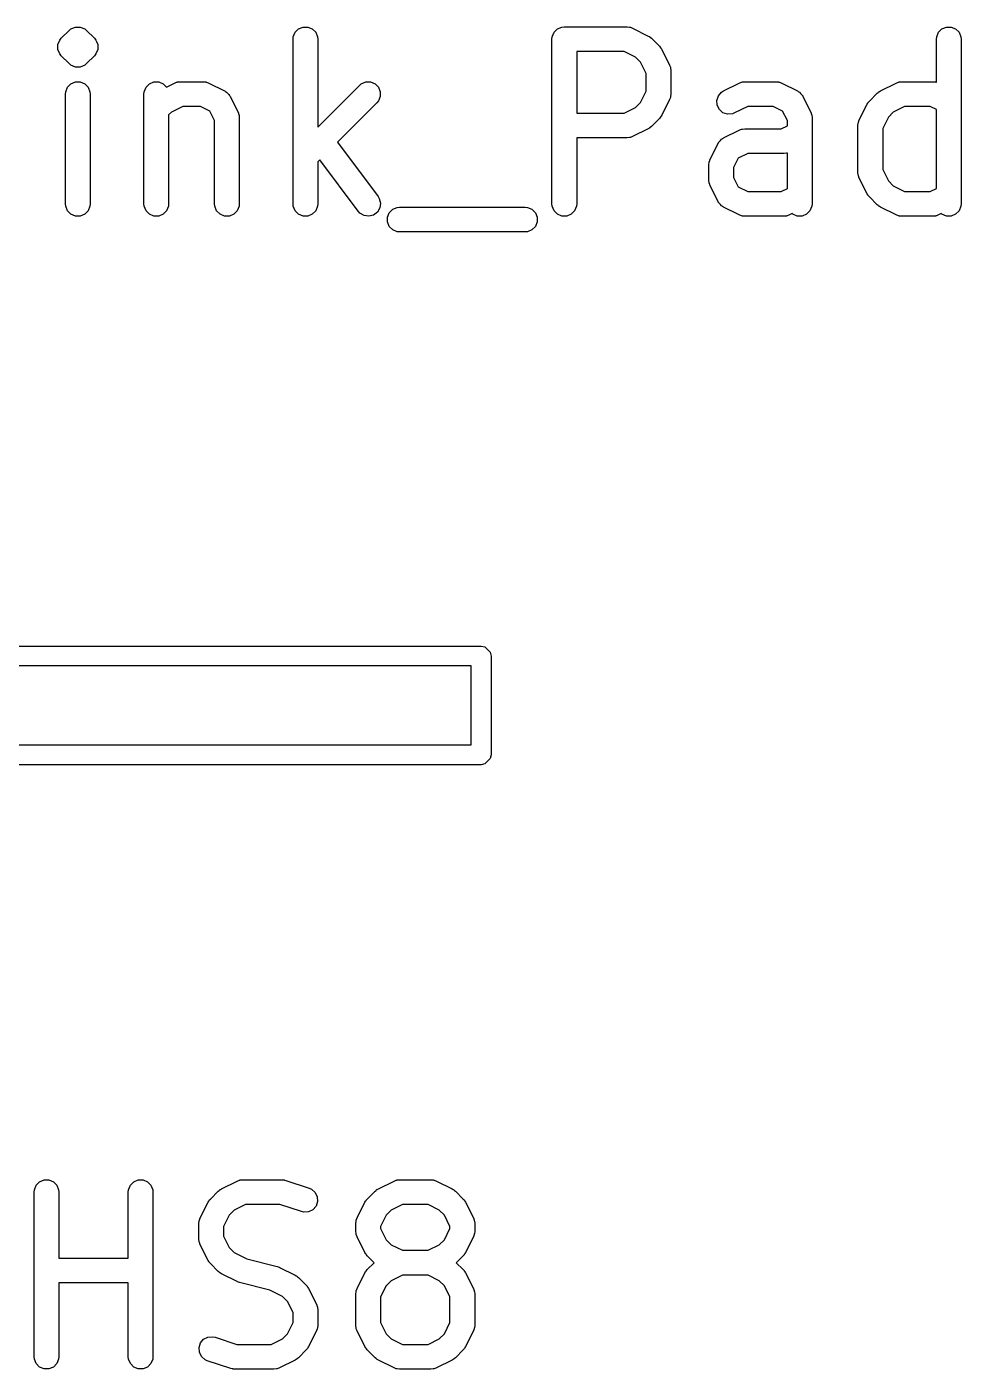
# Model space of a CAD drawing. Extents: x 2.7 to 14.1, y -9.5 to -1.1.
# Drawn here: x 12.4081 to 12.6314, y -7.5955 to -7.2746 of the extents above; entities that cross this region are included whole.
import ezdxf

# ---------------------------------------------------------------- set-up
doc = ezdxf.new("R2010")
doc.units = 0
doc.header["$MEASUREMENT"] = 0
doc.layers.add('BLACK', color=7, linetype='CONTINUOUS')

msp = doc.modelspace()

# ---------------------------------------------------------------- linework, layer by layer
at = {"layer": 'BLACK', "linetype": 'CONTINUOUS'}
for p, q in [((12.41637, -7.27737), (12.41825, -7.2755)), ((12.41825, -7.2755), (12.41869, -7.27513)), ((12.41869, -7.27513), (12.41976, -7.27469)), ((12.41976, -7.27469), (12.42091, -7.27469)), ((12.42091, -7.27469), (12.42091, -7.27469)), ((12.42091, -7.27469), (12.42197, -7.27513)), ((12.42197, -7.27513), (12.42242, -7.2755)), ((12.42242, -7.2755), (12.4243, -7.27737)), ((12.47175, -7.27758), (12.47181, -7.27701)), ((12.47181, -7.27701), (12.47225, -7.27594)), ((12.47225, -7.27594), (12.47306, -7.27513)), ((12.47306, -7.27513), (12.47413, -7.27469)), ((12.47413, -7.27469), (12.47528, -7.27469)), ((12.47528, -7.27469), (12.47634, -7.27513)), ((12.47634, -7.27513), (12.47716, -7.27594)), ((12.47716, -7.27594), (12.4776, -7.27701)), ((12.4776, -7.27701), (12.47765, -7.27758)), ((12.53362, -7.27758), (12.53367, -7.27701)), ((12.53367, -7.27701), (12.53411, -7.27594)), ((12.53411, -7.27594), (12.53493, -7.27513)), ((12.53493, -7.27513), (12.53599, -7.27469)), ((12.53599, -7.27469), (12.53657, -7.27463)), ((12.53657, -7.27463), (12.55157, -7.27463)), ((12.55157, -7.27463), (12.55214, -7.27469)), ((12.55214, -7.27469), (12.55224, -7.27473)), ((12.55224, -7.27473), (12.55235, -7.27474)), ((12.55235, -7.27474), (12.55289, -7.27494)), ((12.55289, -7.27494), (12.55664, -7.27682)), ((12.55664, -7.27682), (12.55689, -7.27697)), ((12.55689, -7.27697), (12.55696, -7.277)), ((12.55696, -7.277), (12.55704, -7.27707)), ((12.55704, -7.27707), (12.55713, -7.27713)), ((12.55713, -7.27713), (12.55718, -7.27718)), ((12.55718, -7.27718), (12.5574, -7.27737)), ((12.62548, -7.27758), (12.62554, -7.27701)), ((12.62554, -7.27701), (12.62598, -7.27594)), ((12.62598, -7.27594), (12.62679, -7.27513)), ((12.62679, -7.27513), (12.62786, -7.27469)), ((12.62786, -7.27469), (12.62901, -7.27469)), ((12.62901, -7.27469), (12.63007, -7.27513)), ((12.63007, -7.27513), (12.63089, -7.27594)), ((12.63089, -7.27594), (12.63133, -7.27701)), ((12.63133, -7.27701), (12.63139, -7.27758)), ((12.41556, -7.27888), (12.416, -7.27782)), ((12.41556, -7.28003), (12.41556, -7.27888)), ((12.416, -7.2811), (12.41556, -7.28003)), ((12.416, -7.27782), (12.41637, -7.27737)), ((12.4243, -7.27737), (12.42466, -7.27782)), ((12.42466, -7.27782), (12.42481, -7.27816)), ((12.4251, -7.28003), (12.42466, -7.2811)), ((12.42481, -7.27816), (12.4251, -7.27888)), ((12.4251, -7.27888), (12.4251, -7.28003)), ((12.47175, -7.31695), (12.47175, -7.27758)), ((12.47765, -7.27758), (12.47765, -7.29858)), ((12.53362, -7.31695), (12.53362, -7.27758)), ((12.5574, -7.27737), (12.55928, -7.27925)), ((12.55928, -7.27925), (12.55947, -7.27947)), ((12.55947, -7.27947), (12.55952, -7.27952)), ((12.55952, -7.27952), (12.55958, -7.27961)), ((12.55958, -7.27961), (12.55965, -7.27969)), ((12.55965, -7.27969), (12.55968, -7.27976)), ((12.55968, -7.27976), (12.55983, -7.28001)), ((12.55983, -7.28001), (12.56171, -7.28376)), ((12.62548, -7.28787), (12.62548, -7.27758)), ((12.63139, -7.27758), (12.63139, -7.31695)), ((12.41637, -7.28155), (12.416, -7.2811)), ((12.41825, -7.28342), (12.41637, -7.28155)), ((12.41869, -7.28379), (12.41825, -7.28342)), ((12.42242, -7.28342), (12.42197, -7.28379)), ((12.4243, -7.28155), (12.42242, -7.28342)), ((12.42466, -7.2811), (12.4243, -7.28155)), ((12.55087, -7.28054), (12.53952, -7.28054)), ((12.53952, -7.28054), (12.53952, -7.29525)), ((12.55357, -7.28188), (12.55087, -7.28054)), ((12.55477, -7.28308), (12.55357, -7.28188)), ((12.55611, -7.28578), (12.55477, -7.28308)), ((12.41976, -7.28423), (12.41869, -7.28379)), ((12.42091, -7.28423), (12.41976, -7.28423)), ((12.41976, -7.28423), (12.41976, -7.28423)), ((12.42197, -7.28379), (12.42091, -7.28423)), ((12.42091, -7.28423), (12.42091, -7.28423)), ((12.55611, -7.29001), (12.55611, -7.28578)), ((12.56171, -7.28376), (12.56191, -7.2843)), ((12.56191, -7.2843), (12.56192, -7.28441)), ((12.56192, -7.28441), (12.56196, -7.28451)), ((12.56196, -7.28451), (12.56202, -7.28508)), ((12.56202, -7.28508), (12.56202, -7.29071)), ((12.41744, -7.29013), (12.41788, -7.28907)), ((12.41788, -7.28907), (12.41869, -7.28825)), ((12.41869, -7.28825), (12.41976, -7.28781)), ((12.41976, -7.28781), (12.42091, -7.28781)), ((12.42091, -7.28781), (12.42197, -7.28825)), ((12.42197, -7.28825), (12.42279, -7.28907)), ((12.42279, -7.28907), (12.42323, -7.29013)), ((12.43619, -7.29013), (12.43663, -7.28907)), ((12.43663, -7.28907), (12.43744, -7.28825)), ((12.43744, -7.28825), (12.43851, -7.28781)), ((12.43851, -7.28781), (12.43966, -7.28781)), ((12.43966, -7.28781), (12.44072, -7.28825)), ((12.44072, -7.28825), (12.44149, -7.28902)), ((12.44149, -7.28902), (12.44339, -7.28807)), ((12.44339, -7.28807), (12.44393, -7.28786)), ((12.44393, -7.28786), (12.44403, -7.28785)), ((12.44403, -7.28785), (12.44413, -7.28781)), ((12.44413, -7.28781), (12.44471, -7.28775)), ((12.44471, -7.28775), (12.45033, -7.28775)), ((12.45033, -7.28775), (12.45091, -7.28781)), ((12.45091, -7.28781), (12.451, -7.28785)), ((12.451, -7.28785), (12.45111, -7.28786)), ((12.45111, -7.28786), (12.45165, -7.28807)), ((12.45165, -7.28807), (12.4554, -7.28994)), ((12.4554, -7.28994), (12.4555, -7.29)), ((12.4555, -7.29), (12.45554, -7.29002)), ((12.45554, -7.29002), (12.4556, -7.29007)), ((12.4556, -7.29007), (12.45589, -7.29025)), ((12.47765, -7.29858), (12.48761, -7.28862)), ((12.48761, -7.28862), (12.48806, -7.28825)), ((12.48806, -7.28825), (12.48912, -7.28781)), ((12.48912, -7.28781), (12.49028, -7.28781)), ((12.49028, -7.28781), (12.49134, -7.28825)), ((12.49134, -7.28825), (12.49216, -7.28907)), ((12.49216, -7.28907), (12.4926, -7.29013)), ((12.55477, -7.29271), (12.55611, -7.29001)), ((12.57413, -7.29025), (12.57462, -7.28994)), ((12.57462, -7.28994), (12.57837, -7.28807)), ((12.57837, -7.28807), (12.57891, -7.28786)), ((12.57891, -7.28786), (12.57901, -7.28785)), ((12.57901, -7.28785), (12.57911, -7.28781)), ((12.57911, -7.28781), (12.57969, -7.28775)), ((12.57969, -7.28775), (12.58719, -7.28775)), ((12.58719, -7.28775), (12.58776, -7.28781)), ((12.58776, -7.28781), (12.58786, -7.28785)), ((12.58786, -7.28785), (12.58797, -7.28786)), ((12.58797, -7.28786), (12.58851, -7.28807)), ((12.58851, -7.28807), (12.59226, -7.28994)), ((12.59226, -7.28994), (12.59235, -7.29)), ((12.59235, -7.29), (12.5924, -7.29002)), ((12.5924, -7.29002), (12.59246, -7.29007)), ((12.59246, -7.29007), (12.59275, -7.29025)), ((12.61187, -7.2901), (12.61211, -7.28994)), ((12.61211, -7.28994), (12.61586, -7.28807)), ((12.61586, -7.28807), (12.6164, -7.28786)), ((12.6164, -7.28786), (12.61651, -7.28785)), ((12.61651, -7.28785), (12.61661, -7.28781)), ((12.61661, -7.28781), (12.61718, -7.28775)), ((12.61718, -7.28775), (12.62468, -7.28775)), ((12.62468, -7.28775), (12.62526, -7.28781)), ((12.62526, -7.28781), (12.62536, -7.28785)), ((12.62536, -7.28785), (12.62546, -7.28786)), ((12.62546, -7.28786), (12.62548, -7.28787)), ((12.41738, -7.29071), (12.41744, -7.29013)), ((12.41738, -7.31695), (12.41738, -7.29071)), ((12.42323, -7.29013), (12.42329, -7.29071)), ((12.42329, -7.29071), (12.42329, -7.31695)), ((12.43613, -7.29071), (12.43619, -7.29013)), ((12.43613, -7.31695), (12.43613, -7.29071)), ((12.45589, -7.29025), (12.45613, -7.29053)), ((12.45613, -7.29053), (12.45641, -7.29077)), ((12.45641, -7.29077), (12.4566, -7.29106)), ((12.4566, -7.29106), (12.45664, -7.29112)), ((12.45664, -7.29112), (12.45666, -7.29116)), ((12.45666, -7.29116), (12.45672, -7.29126)), ((12.45672, -7.29126), (12.4586, -7.29501)), ((12.49179, -7.29279), (12.48235, -7.30223)), ((12.49216, -7.29235), (12.49179, -7.29279)), ((12.4926, -7.29128), (12.49216, -7.29235)), ((12.4926, -7.29013), (12.4926, -7.29128)), ((12.55357, -7.2939), (12.55477, -7.29271)), ((12.56171, -7.29203), (12.55983, -7.29578)), ((12.56191, -7.29149), (12.56171, -7.29203)), ((12.56192, -7.29138), (12.56191, -7.29149)), ((12.56196, -7.29128), (12.56192, -7.29138)), ((12.56202, -7.29071), (12.56196, -7.29128)), ((12.57301, -7.29221), (12.57337, -7.29112)), ((12.57309, -7.29336), (12.57301, -7.29221)), ((12.57337, -7.29112), (12.57413, -7.29025)), ((12.59275, -7.29025), (12.59299, -7.29053)), ((12.59299, -7.29053), (12.59327, -7.29077)), ((12.59327, -7.29077), (12.59345, -7.29106)), ((12.59345, -7.29106), (12.5935, -7.29112)), ((12.5935, -7.29112), (12.59352, -7.29116)), ((12.59352, -7.29116), (12.59358, -7.29126)), ((12.59358, -7.29126), (12.59545, -7.29501)), ((12.60704, -7.29689), (12.60892, -7.29314)), ((12.60892, -7.29314), (12.60907, -7.29289)), ((12.60907, -7.29289), (12.6091, -7.29282)), ((12.6091, -7.29282), (12.60917, -7.29273)), ((12.60917, -7.29273), (12.60923, -7.29265)), ((12.60923, -7.29265), (12.60929, -7.29259)), ((12.60929, -7.29259), (12.60947, -7.29237)), ((12.60947, -7.29237), (12.61135, -7.29049)), ((12.61135, -7.29049), (12.61157, -7.29031)), ((12.61157, -7.29031), (12.61162, -7.29025)), ((12.61162, -7.29025), (12.61171, -7.29019)), ((12.61171, -7.29019), (12.61179, -7.29013)), ((12.61179, -7.29013), (12.61187, -7.2901)), ((12.44271, -7.29501), (12.44203, -7.29568)), ((12.44203, -7.29568), (12.44203, -7.31695)), ((12.4454, -7.29366), (12.44271, -7.29501)), ((12.44963, -7.29366), (12.4454, -7.29366)), ((12.45188, -7.29478), (12.44963, -7.29366)), ((12.453, -7.29703), (12.45188, -7.29478)), ((12.4586, -7.29501), (12.4588, -7.29555)), ((12.4588, -7.29555), (12.45881, -7.29566)), ((12.45881, -7.29566), (12.45885, -7.29575)), ((12.45885, -7.29575), (12.45891, -7.29633)), ((12.45891, -7.29633), (12.45891, -7.31695)), ((12.53952, -7.29525), (12.55087, -7.29525)), ((12.55087, -7.29525), (12.55357, -7.2939)), ((12.55947, -7.29632), (12.55928, -7.29654)), ((12.55952, -7.29627), (12.55947, -7.29632)), ((12.55958, -7.29618), (12.55952, -7.29627)), ((12.55965, -7.2961), (12.55958, -7.29618)), ((12.55968, -7.29602), (12.55965, -7.2961)), ((12.55983, -7.29578), (12.55968, -7.29602)), ((12.57361, -7.29439), (12.57309, -7.29336)), ((12.57448, -7.29515), (12.57361, -7.29439)), ((12.57557, -7.29551), (12.57448, -7.29515)), ((12.57672, -7.29543), (12.57557, -7.29551)), ((12.57726, -7.29522), (12.57672, -7.29543)), ((12.58039, -7.29366), (12.57726, -7.29522)), ((12.58649, -7.29366), (12.58039, -7.29366)), ((12.58874, -7.29478), (12.58649, -7.29366)), ((12.58986, -7.29703), (12.58874, -7.29478)), ((12.59545, -7.29501), (12.59566, -7.29555)), ((12.59566, -7.29555), (12.59567, -7.29566)), ((12.59567, -7.29566), (12.59571, -7.29575)), ((12.59571, -7.29575), (12.59577, -7.29633)), ((12.59577, -7.29633), (12.59577, -7.31695)), ((12.61399, -7.29621), (12.61264, -7.2989)), ((12.61518, -7.29501), (12.61399, -7.29621)), ((12.61788, -7.29366), (12.61518, -7.29501)), ((12.62399, -7.29366), (12.61788, -7.29366)), ((12.62548, -7.29441), (12.62399, -7.29366)), ((12.62548, -7.31325), (12.62548, -7.29441)), ((12.453, -7.31695), (12.453, -7.29703)), ((12.55664, -7.29897), (12.55289, -7.30085)), ((12.55689, -7.29882), (12.55664, -7.29897)), ((12.55696, -7.29879), (12.55689, -7.29882)), ((12.55704, -7.29872), (12.55696, -7.29879)), ((12.55713, -7.29866), (12.55704, -7.29872)), ((12.55718, -7.2986), (12.55713, -7.29866)), ((12.5574, -7.29842), (12.55718, -7.2986)), ((12.55928, -7.29654), (12.5574, -7.29842)), ((12.57462, -7.30119), (12.57837, -7.29931)), ((12.57837, -7.29931), (12.57891, -7.29911)), ((12.57891, -7.29911), (12.57901, -7.2991)), ((12.57901, -7.2991), (12.57911, -7.29906)), ((12.57911, -7.29906), (12.57969, -7.299)), ((12.57969, -7.299), (12.58837, -7.299)), ((12.58837, -7.299), (12.58986, -7.29826)), ((12.58986, -7.29826), (12.58986, -7.29703)), ((12.60673, -7.29821), (12.60679, -7.29763)), ((12.60673, -7.30945), (12.60673, -7.29821)), ((12.60679, -7.29763), (12.60683, -7.29753)), ((12.60683, -7.29753), (12.60684, -7.29743)), ((12.60684, -7.29743), (12.60704, -7.29689)), ((12.61264, -7.2989), (12.61264, -7.30876)), ((12.48235, -7.30223), (12.49206, -7.31518)), ((12.55157, -7.30116), (12.53952, -7.30116)), ((12.53952, -7.30116), (12.53952, -7.31695)), ((12.55214, -7.3011), (12.55157, -7.30116)), ((12.55224, -7.30106), (12.55214, -7.3011)), ((12.55235, -7.30105), (12.55224, -7.30106)), ((12.55289, -7.30085), (12.55235, -7.30105)), ((12.57142, -7.30626), (12.5733, -7.30251)), ((12.5733, -7.30251), (12.57336, -7.30241)), ((12.57336, -7.30241), (12.57337, -7.30237)), ((12.57337, -7.30237), (12.57342, -7.30231)), ((12.57342, -7.30231), (12.57361, -7.30202)), ((12.57361, -7.30202), (12.57389, -7.30178)), ((12.57389, -7.30178), (12.57413, -7.3015)), ((12.57413, -7.3015), (12.57442, -7.30131)), ((12.57442, -7.30131), (12.57448, -7.30126)), ((12.57448, -7.30126), (12.57452, -7.30125)), ((12.57452, -7.30125), (12.57462, -7.30119)), ((12.57814, -7.30603), (12.57702, -7.30828)), ((12.58039, -7.30491), (12.57814, -7.30603)), ((12.58906, -7.30491), (12.58039, -7.30491)), ((12.58964, -7.30485), (12.58906, -7.30491)), ((12.58974, -7.30481), (12.58964, -7.30485)), ((12.58984, -7.3048), (12.58974, -7.30481)), ((12.58986, -7.3048), (12.58984, -7.3048)), ((12.58986, -7.31325), (12.58986, -7.3048)), ((12.47813, -7.30645), (12.47765, -7.30693)), ((12.47765, -7.30693), (12.47765, -7.31695)), ((12.48734, -7.31873), (12.47813, -7.30645)), ((12.57111, -7.30758), (12.57117, -7.307)), ((12.57111, -7.31133), (12.57111, -7.30758)), ((12.57117, -7.307), (12.57121, -7.30691)), ((12.57121, -7.30691), (12.57122, -7.3068)), ((12.57122, -7.3068), (12.57142, -7.30626)), ((12.57702, -7.30828), (12.57702, -7.31063)), ((12.61264, -7.30876), (12.61399, -7.31145)), ((12.57117, -7.31191), (12.57111, -7.31133)), ((12.57121, -7.312), (12.57117, -7.31191)), ((12.57122, -7.31211), (12.57121, -7.312)), ((12.57142, -7.31265), (12.57122, -7.31211)), ((12.57702, -7.31063), (12.57814, -7.31288)), ((12.60679, -7.31003), (12.60673, -7.30945)), ((12.60683, -7.31013), (12.60679, -7.31003)), ((12.60684, -7.31023), (12.60683, -7.31013)), ((12.60704, -7.31077), (12.60684, -7.31023)), ((12.60892, -7.31452), (12.60704, -7.31077)), ((12.61399, -7.31145), (12.61518, -7.31265)), ((12.49206, -7.31518), (12.49236, -7.31568)), ((12.49236, -7.31568), (12.49265, -7.31679)), ((12.5733, -7.3164), (12.57142, -7.31265)), ((12.57814, -7.31288), (12.58039, -7.314)), ((12.58039, -7.314), (12.58837, -7.314)), ((12.58837, -7.314), (12.58986, -7.31325)), ((12.60907, -7.31477), (12.60892, -7.31452)), ((12.6091, -7.31484), (12.60907, -7.31477)), ((12.60917, -7.31493), (12.6091, -7.31484)), ((12.60923, -7.31501), (12.60917, -7.31493)), ((12.60929, -7.31507), (12.60923, -7.31501)), ((12.60947, -7.31529), (12.60929, -7.31507)), ((12.61135, -7.31717), (12.60947, -7.31529)), ((12.61518, -7.31265), (12.61788, -7.314)), ((12.61788, -7.314), (12.62399, -7.314)), ((12.62399, -7.314), (12.62548, -7.31325)), ((12.41744, -7.31753), (12.41738, -7.31695)), ((12.41788, -7.31859), (12.41744, -7.31753)), ((12.41869, -7.31941), (12.41788, -7.31859)), ((12.42279, -7.31859), (12.42197, -7.31941)), ((12.42323, -7.31753), (12.42279, -7.31859)), ((12.42329, -7.31695), (12.42323, -7.31753)), ((12.43619, -7.31753), (12.43613, -7.31695)), ((12.43663, -7.31859), (12.43619, -7.31753)), ((12.43744, -7.31941), (12.43663, -7.31859)), ((12.44154, -7.31859), (12.44072, -7.31941)), ((12.44198, -7.31753), (12.44154, -7.31859)), ((12.44203, -7.31695), (12.44198, -7.31753)), ((12.45306, -7.31753), (12.453, -7.31695)), ((12.4535, -7.31859), (12.45306, -7.31753)), ((12.45431, -7.31941), (12.4535, -7.31859)), ((12.45841, -7.31859), (12.45759, -7.31941)), ((12.45885, -7.31753), (12.45841, -7.31859)), ((12.45891, -7.31695), (12.45885, -7.31753)), ((12.47181, -7.31753), (12.47175, -7.31695)), ((12.47225, -7.31859), (12.47181, -7.31753)), ((12.47306, -7.31941), (12.47225, -7.31859)), ((12.47716, -7.31859), (12.47634, -7.31941)), ((12.4776, -7.31753), (12.47716, -7.31859)), ((12.47765, -7.31695), (12.4776, -7.31753)), ((12.48773, -7.31915), (12.48734, -7.31873)), ((12.4919, -7.31892), (12.49098, -7.31962)), ((12.49249, -7.31793), (12.4919, -7.31892)), ((12.49265, -7.31679), (12.49249, -7.31793)), ((12.49474, -7.31906), (12.49556, -7.31825)), ((12.49556, -7.31825), (12.49662, -7.31781)), ((12.49662, -7.31781), (12.4972, -7.31775)), ((12.4972, -7.31775), (12.5272, -7.31775)), ((12.5272, -7.31775), (12.52777, -7.31781)), ((12.52777, -7.31781), (12.52884, -7.31825)), ((12.52884, -7.31825), (12.52965, -7.31906)), ((12.53367, -7.31753), (12.53362, -7.31695)), ((12.53411, -7.31859), (12.53367, -7.31753)), ((12.53493, -7.31941), (12.53411, -7.31859)), ((12.53902, -7.31859), (12.53821, -7.31941)), ((12.53947, -7.31753), (12.53902, -7.31859)), ((12.53952, -7.31695), (12.53947, -7.31753)), ((12.57336, -7.3165), (12.5733, -7.3164)), ((12.57337, -7.31654), (12.57336, -7.3165)), ((12.57342, -7.3166), (12.57337, -7.31654)), ((12.57361, -7.31689), (12.57342, -7.3166)), ((12.57389, -7.31713), (12.57361, -7.31689)), ((12.57413, -7.31741), (12.57389, -7.31713)), ((12.57442, -7.31759), (12.57413, -7.31741)), ((12.57448, -7.31764), (12.57442, -7.31759)), ((12.57452, -7.31766), (12.57448, -7.31764)), ((12.57462, -7.31772), (12.57452, -7.31766)), ((12.57837, -7.31959), (12.57462, -7.31772)), ((12.59527, -7.31859), (12.59445, -7.31941)), ((12.59571, -7.31753), (12.59527, -7.31859)), ((12.59577, -7.31695), (12.59571, -7.31753)), ((12.61157, -7.31735), (12.61135, -7.31717)), ((12.61162, -7.31741), (12.61157, -7.31735)), ((12.61171, -7.31747), (12.61162, -7.31741)), ((12.61179, -7.31753), (12.61171, -7.31747)), ((12.61187, -7.31756), (12.61179, -7.31753)), ((12.61211, -7.31772), (12.61187, -7.31756)), ((12.61586, -7.31959), (12.61211, -7.31772)), ((12.63089, -7.31859), (12.63007, -7.31941)), ((12.63133, -7.31753), (12.63089, -7.31859)), ((12.63139, -7.31695), (12.63133, -7.31753)), ((12.41976, -7.31985), (12.41869, -7.31941)), ((12.42091, -7.31985), (12.41976, -7.31985)), ((12.42197, -7.31941), (12.42091, -7.31985)), ((12.43851, -7.31985), (12.43744, -7.31941)), ((12.43966, -7.31985), (12.43851, -7.31985)), ((12.44072, -7.31941), (12.43966, -7.31985)), ((12.45538, -7.31985), (12.45431, -7.31941)), ((12.45653, -7.31985), (12.45538, -7.31985)), ((12.45759, -7.31941), (12.45653, -7.31985)), ((12.47413, -7.31985), (12.47306, -7.31941)), ((12.47528, -7.31985), (12.47413, -7.31985)), ((12.47634, -7.31941), (12.47528, -7.31985)), ((12.48872, -7.31974), (12.48773, -7.31915)), ((12.48986, -7.3199), (12.48872, -7.31974)), ((12.49098, -7.31962), (12.48986, -7.3199)), ((12.4943, -7.32013), (12.49474, -7.31906)), ((12.4943, -7.32128), (12.4943, -7.32013)), ((12.49474, -7.32234), (12.4943, -7.32128)), ((12.52965, -7.31906), (12.53009, -7.32013)), ((12.53009, -7.32128), (12.52965, -7.32234)), ((12.53009, -7.32013), (12.53009, -7.32128)), ((12.53599, -7.31985), (12.53493, -7.31941)), ((12.53715, -7.31985), (12.53599, -7.31985)), ((12.53821, -7.31941), (12.53715, -7.31985)), ((12.57891, -7.3198), (12.57837, -7.31959)), ((12.57901, -7.31981), (12.57891, -7.3198)), ((12.57911, -7.31985), (12.57901, -7.31981)), ((12.57969, -7.31991), (12.57911, -7.31985)), ((12.58906, -7.31991), (12.57969, -7.31991)), ((12.58964, -7.31985), (12.58906, -7.31991)), ((12.58974, -7.31981), (12.58964, -7.31985)), ((12.58984, -7.3198), (12.58974, -7.31981)), ((12.59038, -7.31959), (12.58984, -7.3198)), ((12.59103, -7.31927), (12.59038, -7.31959)), ((12.59117, -7.31941), (12.59103, -7.31927)), ((12.59224, -7.31985), (12.59117, -7.31941)), ((12.59339, -7.31985), (12.59224, -7.31985)), ((12.59445, -7.31941), (12.59339, -7.31985)), ((12.6164, -7.3198), (12.61586, -7.31959)), ((12.61651, -7.31981), (12.6164, -7.3198)), ((12.61661, -7.31985), (12.61651, -7.31981)), ((12.61718, -7.31991), (12.61661, -7.31985)), ((12.62468, -7.31991), (12.61718, -7.31991)), ((12.62526, -7.31985), (12.62468, -7.31991)), ((12.62536, -7.31981), (12.62526, -7.31985)), ((12.62546, -7.3198), (12.62536, -7.31981)), ((12.626, -7.31959), (12.62546, -7.3198)), ((12.62665, -7.31927), (12.626, -7.31959)), ((12.62679, -7.31941), (12.62665, -7.31927)), ((12.62786, -7.31985), (12.62679, -7.31941)), ((12.62901, -7.31985), (12.62786, -7.31985)), ((12.63007, -7.31941), (12.62901, -7.31985)), ((12.49556, -7.32316), (12.49474, -7.32234)), ((12.49662, -7.3236), (12.49556, -7.32316)), ((12.4972, -7.32366), (12.49662, -7.3236)), ((12.5272, -7.32366), (12.4972, -7.32366)), ((12.52777, -7.3236), (12.5272, -7.32366)), ((12.52884, -7.32316), (12.52777, -7.3236)), ((12.52965, -7.32234), (12.52884, -7.32316)), ((12.36709, -7.42267), (12.5167, -7.42267)), ((12.5167, -7.42267), (12.5176, -7.42285)), ((12.5176, -7.42285), (12.51888, -7.42413)), ((12.51888, -7.42413), (12.51906, -7.42503)), ((12.51433, -7.42739), (12.36945, -7.42739)), ((12.51433, -7.44629), (12.51433, -7.42739)), ((12.51906, -7.42503), (12.51906, -7.44865)), ((12.36945, -7.44629), (12.51433, -7.44629)), ((12.51888, -7.44956), (12.5176, -7.45084)), ((12.51906, -7.44865), (12.51888, -7.44956)), ((12.5167, -7.45102), (12.36709, -7.45102)), ((12.5176, -7.45084), (12.5167, -7.45102)), ((12.40988, -7.55317), (12.40994, -7.5526)), ((12.40988, -7.59254), (12.40988, -7.55317)), ((12.40994, -7.5526), (12.41038, -7.55153)), ((12.41038, -7.55153), (12.41119, -7.55072)), ((12.41119, -7.55072), (12.41226, -7.55028)), ((12.41226, -7.55028), (12.41341, -7.55028)), ((12.41341, -7.55028), (12.41448, -7.55072)), ((12.41448, -7.55072), (12.41529, -7.55153)), ((12.41529, -7.55153), (12.41573, -7.5526)), ((12.41573, -7.5526), (12.41579, -7.55317)), ((12.41579, -7.55317), (12.41579, -7.56897)), ((12.43238, -7.55317), (12.43244, -7.5526)), ((12.43238, -7.56897), (12.43238, -7.55317)), ((12.43244, -7.5526), (12.43288, -7.55153)), ((12.43288, -7.55153), (12.43369, -7.55072)), ((12.43369, -7.55072), (12.43476, -7.55028)), ((12.43476, -7.55028), (12.43591, -7.55028)), ((12.43591, -7.55028), (12.43697, -7.55072)), ((12.43697, -7.55072), (12.43779, -7.55153)), ((12.43779, -7.55153), (12.43823, -7.5526)), ((12.43823, -7.5526), (12.43828, -7.55317)), ((12.43828, -7.55317), (12.43828, -7.59254)), ((12.45199, -7.55484), (12.45387, -7.55296)), ((12.45387, -7.55296), (12.45409, -7.55278)), ((12.45409, -7.55278), (12.45414, -7.55272)), ((12.45414, -7.55272), (12.45423, -7.55266)), ((12.45423, -7.55266), (12.45431, -7.55259)), ((12.45431, -7.55259), (12.45439, -7.55256)), ((12.45439, -7.55256), (12.45463, -7.55241)), ((12.45463, -7.55241), (12.45838, -7.55053)), ((12.45838, -7.55053), (12.45892, -7.55033)), ((12.45892, -7.55033), (12.45903, -7.55032)), ((12.45903, -7.55032), (12.45913, -7.55028)), ((12.45913, -7.55028), (12.4597, -7.55022)), ((12.4597, -7.55022), (12.46908, -7.55022)), ((12.46908, -7.55022), (12.46937, -7.55025)), ((12.46937, -7.55025), (12.46945, -7.55024)), ((12.46945, -7.55024), (12.46955, -7.55027)), ((12.46955, -7.55027), (12.46965, -7.55028)), ((12.46965, -7.55028), (12.46973, -7.55031)), ((12.46973, -7.55031), (12.47001, -7.55037)), ((12.47001, -7.55037), (12.47564, -7.55225)), ((12.47564, -7.55225), (12.47616, -7.55248)), ((12.47616, -7.55248), (12.47703, -7.55324)), ((12.48949, -7.55484), (12.49136, -7.55296)), ((12.49136, -7.55296), (12.49159, -7.55278)), ((12.49159, -7.55278), (12.49164, -7.55272)), ((12.49164, -7.55272), (12.49173, -7.55266)), ((12.49173, -7.55266), (12.49181, -7.55259)), ((12.49181, -7.55259), (12.49188, -7.55256)), ((12.49188, -7.55256), (12.49213, -7.55241)), ((12.49213, -7.55241), (12.49588, -7.55053)), ((12.49588, -7.55053), (12.49642, -7.55033)), ((12.49642, -7.55033), (12.49653, -7.55032)), ((12.49653, -7.55032), (12.49662, -7.55028)), ((12.49662, -7.55028), (12.4972, -7.55022)), ((12.4972, -7.55022), (12.5047, -7.55022)), ((12.5047, -7.55022), (12.50527, -7.55028)), ((12.50527, -7.55028), (12.50537, -7.55032)), ((12.50537, -7.55032), (12.50548, -7.55033)), ((12.50548, -7.55033), (12.50602, -7.55053)), ((12.50602, -7.55053), (12.50977, -7.55241)), ((12.50977, -7.55241), (12.51002, -7.55256)), ((12.51002, -7.55256), (12.51009, -7.55259)), ((12.51009, -7.55259), (12.51017, -7.55266)), ((12.51017, -7.55266), (12.51026, -7.55272)), ((12.51026, -7.55272), (12.51031, -7.55278)), ((12.51031, -7.55278), (12.51054, -7.55296)), ((12.51054, -7.55296), (12.51241, -7.55484)), ((12.44956, -7.55935), (12.45144, -7.5556)), ((12.45144, -7.5556), (12.45159, -7.55535)), ((12.45159, -7.55535), (12.45162, -7.55528)), ((12.45162, -7.55528), (12.45169, -7.5552)), ((12.45169, -7.5552), (12.45175, -7.55511)), ((12.45175, -7.55511), (12.45181, -7.55506)), ((12.45181, -7.55506), (12.45199, -7.55484)), ((12.4604, -7.55613), (12.4577, -7.55748)), ((12.4686, -7.55613), (12.4604, -7.55613)), ((12.47377, -7.55785), (12.4686, -7.55613)), ((12.47703, -7.55324), (12.47755, -7.55427)), ((12.47763, -7.55542), (12.47727, -7.55651)), ((12.47755, -7.55427), (12.47763, -7.55542)), ((12.48706, -7.55935), (12.48893, -7.5556)), ((12.48893, -7.5556), (12.48909, -7.55535)), ((12.48909, -7.55535), (12.48912, -7.55528)), ((12.48912, -7.55528), (12.48919, -7.5552)), ((12.48919, -7.5552), (12.48924, -7.55511)), ((12.48924, -7.55511), (12.4893, -7.55506)), ((12.4893, -7.55506), (12.48949, -7.55484)), ((12.4979, -7.55613), (12.4952, -7.55748)), ((12.504, -7.55613), (12.4979, -7.55613)), ((12.5067, -7.55748), (12.504, -7.55613)), ((12.51241, -7.55484), (12.5126, -7.55506)), ((12.5126, -7.55506), (12.51266, -7.55511)), ((12.51266, -7.55511), (12.51271, -7.5552)), ((12.51271, -7.5552), (12.51278, -7.55528)), ((12.51278, -7.55528), (12.51281, -7.55535)), ((12.51281, -7.55535), (12.51296, -7.5556)), ((12.51296, -7.5556), (12.51484, -7.55935)), ((12.44936, -7.55989), (12.44956, -7.55935)), ((12.45651, -7.55867), (12.45516, -7.56137)), ((12.4577, -7.55748), (12.45651, -7.55867)), ((12.47433, -7.55798), (12.47377, -7.55785)), ((12.47548, -7.5579), (12.47433, -7.55798)), ((12.47651, -7.55738), (12.47548, -7.5579)), ((12.47727, -7.55651), (12.47651, -7.55738)), ((12.48685, -7.55989), (12.48706, -7.55935)), ((12.494, -7.55867), (12.49265, -7.56137)), ((12.4952, -7.55748), (12.494, -7.55867)), ((12.5079, -7.55867), (12.5067, -7.55748)), ((12.50924, -7.56137), (12.5079, -7.55867)), ((12.51484, -7.55935), (12.51505, -7.55989)), ((12.44925, -7.56067), (12.44931, -7.5601)), ((12.44925, -7.56442), (12.44925, -7.56067)), ((12.44931, -7.5601), (12.44935, -7.56)), ((12.44935, -7.56), (12.44936, -7.55989)), ((12.45516, -7.56137), (12.45516, -7.56373)), ((12.48675, -7.56067), (12.4868, -7.5601)), ((12.48675, -7.56255), (12.48675, -7.56067)), ((12.4868, -7.56312), (12.48675, -7.56255)), ((12.4868, -7.5601), (12.48684, -7.56)), ((12.48684, -7.56), (12.48685, -7.55989)), ((12.49265, -7.56137), (12.49265, -7.56185)), ((12.49265, -7.56185), (12.494, -7.56455)), ((12.5079, -7.56455), (12.50924, -7.56185)), ((12.50924, -7.56185), (12.50924, -7.56137)), ((12.51505, -7.55989), (12.51505, -7.56)), ((12.51505, -7.56), (12.51509, -7.5601)), ((12.51509, -7.5601), (12.51515, -7.56067)), ((12.51515, -7.56255), (12.51509, -7.56312)), ((12.51515, -7.56067), (12.51515, -7.56255)), ((12.44931, -7.565), (12.44925, -7.56442)), ((12.44935, -7.5651), (12.44931, -7.565)), ((12.44936, -7.5652), (12.44935, -7.5651)), ((12.44956, -7.56574), (12.44936, -7.5652)), ((12.45144, -7.56949), (12.44956, -7.56574)), ((12.45516, -7.56373), (12.45651, -7.56642)), ((12.48684, -7.56322), (12.4868, -7.56312)), ((12.48685, -7.56333), (12.48684, -7.56322)), ((12.48706, -7.56387), (12.48685, -7.56333)), ((12.48893, -7.56762), (12.48706, -7.56387)), ((12.494, -7.56455), (12.4952, -7.56575)), ((12.4952, -7.56575), (12.4979, -7.56709)), ((12.504, -7.56709), (12.5067, -7.56575)), ((12.5067, -7.56575), (12.5079, -7.56455)), ((12.51484, -7.56387), (12.51296, -7.56762)), ((12.51505, -7.56333), (12.51484, -7.56387)), ((12.51509, -7.56312), (12.51505, -7.56322)), ((12.51505, -7.56322), (12.51505, -7.56333)), ((12.41579, -7.56897), (12.43238, -7.56897)), ((12.45651, -7.56642), (12.4577, -7.56762)), ((12.4577, -7.56762), (12.46073, -7.56914)), ((12.46073, -7.56914), (12.46792, -7.57093)), ((12.48909, -7.56787), (12.48893, -7.56762)), ((12.48912, -7.56794), (12.48909, -7.56787)), ((12.48919, -7.56802), (12.48912, -7.56794)), ((12.48924, -7.56811), (12.48919, -7.56802)), ((12.4893, -7.56816), (12.48924, -7.56811)), ((12.48949, -7.56839), (12.4893, -7.56816)), ((12.49115, -7.57005), (12.48949, -7.56839)), ((12.4979, -7.56709), (12.504, -7.56709)), ((12.51241, -7.56839), (12.51075, -7.57005)), ((12.5126, -7.56816), (12.51241, -7.56839)), ((12.51266, -7.56811), (12.5126, -7.56816)), ((12.51271, -7.56802), (12.51266, -7.56811)), ((12.51278, -7.56794), (12.51271, -7.56802)), ((12.51281, -7.56787), (12.51278, -7.56794)), ((12.51296, -7.56762), (12.51281, -7.56787)), ((12.45159, -7.56974), (12.45144, -7.56949)), ((12.45162, -7.56981), (12.45159, -7.56974)), ((12.45169, -7.56989), (12.45162, -7.56981)), ((12.45175, -7.56998), (12.45169, -7.56989)), ((12.45181, -7.57003), (12.45175, -7.56998)), ((12.45199, -7.57026), (12.45181, -7.57003)), ((12.45387, -7.57213), (12.45199, -7.57026)), ((12.45409, -7.57232), (12.45387, -7.57213)), ((12.45414, -7.57238), (12.45409, -7.57232)), ((12.45423, -7.57244), (12.45414, -7.57238)), ((12.45431, -7.5725), (12.45423, -7.57244)), ((12.46792, -7.57093), (12.46796, -7.57095)), ((12.46796, -7.57095), (12.46798, -7.57095)), ((12.46798, -7.57095), (12.46822, -7.57104)), ((12.46822, -7.57104), (12.46846, -7.57113)), ((12.46846, -7.57113), (12.46848, -7.57114)), ((12.46848, -7.57114), (12.46852, -7.57116)), ((12.46852, -7.57116), (12.47227, -7.57303)), ((12.48893, -7.57248), (12.48909, -7.57223)), ((12.48909, -7.57223), (12.48912, -7.57216)), ((12.48912, -7.57216), (12.48919, -7.57207)), ((12.48919, -7.57207), (12.48924, -7.57199)), ((12.48924, -7.57199), (12.4893, -7.57193)), ((12.4893, -7.57193), (12.48949, -7.57171)), ((12.48949, -7.57171), (12.49115, -7.57005)), ((12.51075, -7.57005), (12.51241, -7.57171)), ((12.51241, -7.57171), (12.5126, -7.57193)), ((12.5126, -7.57193), (12.51266, -7.57199)), ((12.51266, -7.57199), (12.51271, -7.57207)), ((12.51271, -7.57207), (12.51278, -7.57216)), ((12.51278, -7.57216), (12.51281, -7.57223)), ((12.51281, -7.57223), (12.51296, -7.57248)), ((12.43238, -7.57487), (12.41579, -7.57487)), ((12.41579, -7.57487), (12.41579, -7.59254)), ((12.43238, -7.59254), (12.43238, -7.57487)), ((12.45439, -7.57253), (12.45431, -7.5725)), ((12.45463, -7.57269), (12.45439, -7.57253)), ((12.45838, -7.57456), (12.45463, -7.57269)), ((12.45843, -7.57458), (12.45838, -7.57456)), ((12.45844, -7.57459), (12.45843, -7.57458)), ((12.45868, -7.57468), (12.45844, -7.57459)), ((12.45892, -7.57477), (12.45868, -7.57468)), ((12.45895, -7.57477), (12.45892, -7.57477)), ((12.45899, -7.57479), (12.45895, -7.57477)), ((12.46617, -7.57658), (12.45899, -7.57479)), ((12.47227, -7.57303), (12.47252, -7.57319)), ((12.47252, -7.57319), (12.47259, -7.57322)), ((12.47259, -7.57322), (12.47267, -7.57328)), ((12.47267, -7.57328), (12.47276, -7.57334)), ((12.47276, -7.57334), (12.47281, -7.5734)), ((12.47281, -7.5734), (12.47304, -7.57358)), ((12.47304, -7.57358), (12.47492, -7.57546)), ((12.47492, -7.57546), (12.4751, -7.57568)), ((12.48706, -7.57623), (12.48893, -7.57248)), ((12.494, -7.57555), (12.49265, -7.57824)), ((12.4952, -7.57435), (12.494, -7.57555)), ((12.4979, -7.573), (12.4952, -7.57435)), ((12.504, -7.573), (12.4979, -7.573)), ((12.5067, -7.57435), (12.504, -7.573)), ((12.5079, -7.57555), (12.5067, -7.57435)), ((12.50924, -7.57824), (12.5079, -7.57555)), ((12.51296, -7.57248), (12.51484, -7.57623)), ((12.4692, -7.5781), (12.46617, -7.57658)), ((12.4704, -7.5793), (12.4692, -7.5781)), ((12.4751, -7.57568), (12.47516, -7.57574)), ((12.47516, -7.57574), (12.47522, -7.57582)), ((12.47522, -7.57582), (12.47528, -7.57591)), ((12.47528, -7.57591), (12.47531, -7.57598)), ((12.47531, -7.57598), (12.47547, -7.57623)), ((12.47547, -7.57623), (12.47734, -7.57997)), ((12.48675, -7.57755), (12.4868, -7.57697)), ((12.48675, -7.58504), (12.48675, -7.57755)), ((12.4868, -7.57697), (12.48684, -7.57687)), ((12.48684, -7.57687), (12.48685, -7.57677)), ((12.48685, -7.57677), (12.48706, -7.57623)), ((12.49265, -7.57824), (12.49265, -7.58435)), ((12.50924, -7.58435), (12.50924, -7.57824)), ((12.51484, -7.57623), (12.51505, -7.57677)), ((12.51505, -7.57677), (12.51505, -7.57687)), ((12.51505, -7.57687), (12.51509, -7.57697)), ((12.51509, -7.57697), (12.51515, -7.57755)), ((12.51515, -7.57755), (12.51515, -7.58504)), ((12.47175, -7.58199), (12.4704, -7.5793)), ((12.47175, -7.58435), (12.47175, -7.58199)), ((12.47734, -7.57997), (12.47755, -7.58052)), ((12.47755, -7.58052), (12.47756, -7.58062)), ((12.47756, -7.58062), (12.4776, -7.58072)), ((12.4776, -7.58072), (12.47765, -7.5813)), ((12.47765, -7.5813), (12.47765, -7.58504)), ((12.4704, -7.58705), (12.47175, -7.58435)), ((12.47765, -7.58504), (12.4776, -7.58562)), ((12.4868, -7.58562), (12.48675, -7.58504)), ((12.49265, -7.58435), (12.494, -7.58705)), ((12.5079, -7.58705), (12.50924, -7.58435)), ((12.51515, -7.58504), (12.51509, -7.58562)), ((12.44964, -7.58921), (12.45039, -7.58834)), ((12.45039, -7.58834), (12.45143, -7.58782)), ((12.45143, -7.58782), (12.45257, -7.58774)), ((12.45257, -7.58774), (12.45314, -7.58787)), ((12.45314, -7.58787), (12.45831, -7.58959)), ((12.46651, -7.58959), (12.4692, -7.58824)), ((12.4692, -7.58824), (12.4704, -7.58705)), ((12.47734, -7.58637), (12.47547, -7.59011)), ((12.47755, -7.58582), (12.47734, -7.58637)), ((12.47756, -7.58572), (12.47755, -7.58582)), ((12.4776, -7.58562), (12.47756, -7.58572)), ((12.48684, -7.58572), (12.4868, -7.58562)), ((12.48685, -7.58582), (12.48684, -7.58572)), ((12.48706, -7.58637), (12.48685, -7.58582)), ((12.48893, -7.59011), (12.48706, -7.58637)), ((12.494, -7.58705), (12.4952, -7.58824)), ((12.4952, -7.58824), (12.4979, -7.58959)), ((12.504, -7.58959), (12.5067, -7.58824)), ((12.5067, -7.58824), (12.5079, -7.58705)), ((12.51484, -7.58637), (12.51296, -7.59011)), ((12.51505, -7.58582), (12.51484, -7.58637)), ((12.51509, -7.58562), (12.51505, -7.58572)), ((12.51505, -7.58572), (12.51505, -7.58582)), ((12.44928, -7.5903), (12.44964, -7.58921)), ((12.44936, -7.59145), (12.44928, -7.5903)), ((12.44987, -7.59248), (12.44936, -7.59145)), ((12.45831, -7.58959), (12.46651, -7.58959)), ((12.47492, -7.59088), (12.47304, -7.59276)), ((12.4751, -7.59066), (12.47492, -7.59088)), ((12.47516, -7.5906), (12.4751, -7.59066)), ((12.47522, -7.59052), (12.47516, -7.5906)), ((12.47528, -7.59043), (12.47522, -7.59052)), ((12.47531, -7.59036), (12.47528, -7.59043)), ((12.47547, -7.59011), (12.47531, -7.59036)), ((12.48909, -7.59036), (12.48893, -7.59011)), ((12.48912, -7.59043), (12.48909, -7.59036)), ((12.48919, -7.59052), (12.48912, -7.59043)), ((12.48924, -7.5906), (12.48919, -7.59052)), ((12.4893, -7.59066), (12.48924, -7.5906)), ((12.48949, -7.59088), (12.4893, -7.59066)), ((12.49136, -7.59276), (12.48949, -7.59088)), ((12.4979, -7.58959), (12.504, -7.58959)), ((12.51241, -7.59088), (12.51054, -7.59276)), ((12.5126, -7.59066), (12.51241, -7.59088)), ((12.51266, -7.5906), (12.5126, -7.59066)), ((12.51271, -7.59052), (12.51266, -7.5906)), ((12.51278, -7.59043), (12.51271, -7.59052)), ((12.51281, -7.59036), (12.51278, -7.59043)), ((12.51296, -7.59011), (12.51281, -7.59036)), ((12.40994, -7.59312), (12.40988, -7.59254)), ((12.41038, -7.59418), (12.40994, -7.59312)), ((12.41119, -7.595), (12.41038, -7.59418)), ((12.41529, -7.59418), (12.41448, -7.595)), ((12.41573, -7.59312), (12.41529, -7.59418)), ((12.41579, -7.59254), (12.41573, -7.59312)), ((12.43244, -7.59312), (12.43238, -7.59254)), ((12.43288, -7.59418), (12.43244, -7.59312)), ((12.43369, -7.595), (12.43288, -7.59418)), ((12.43779, -7.59418), (12.43697, -7.595)), ((12.43823, -7.59312), (12.43779, -7.59418)), ((12.43828, -7.59254), (12.43823, -7.59312)), ((12.45074, -7.59323), (12.44987, -7.59248)), ((12.45127, -7.59347), (12.45074, -7.59323)), ((12.4569, -7.59535), (12.45127, -7.59347)), ((12.47227, -7.59331), (12.46852, -7.59519)), ((12.47252, -7.59315), (12.47227, -7.59331)), ((12.47259, -7.59312), (12.47252, -7.59315)), ((12.47267, -7.59306), (12.47259, -7.59312)), ((12.47276, -7.593), (12.47267, -7.59306)), ((12.47281, -7.59294), (12.47276, -7.593)), ((12.47304, -7.59276), (12.47281, -7.59294)), ((12.49159, -7.59294), (12.49136, -7.59276)), ((12.49164, -7.593), (12.49159, -7.59294)), ((12.49173, -7.59306), (12.49164, -7.593)), ((12.49181, -7.59312), (12.49173, -7.59306)), ((12.49188, -7.59315), (12.49181, -7.59312)), ((12.49213, -7.59331), (12.49188, -7.59315)), ((12.49588, -7.59519), (12.49213, -7.59331)), ((12.50977, -7.59331), (12.50602, -7.59519)), ((12.51002, -7.59315), (12.50977, -7.59331)), ((12.51009, -7.59312), (12.51002, -7.59315)), ((12.51017, -7.59306), (12.51009, -7.59312)), ((12.51026, -7.593), (12.51017, -7.59306)), ((12.51031, -7.59294), (12.51026, -7.593)), ((12.51054, -7.59276), (12.51031, -7.59294)), ((12.41226, -7.59544), (12.41119, -7.595)), ((12.41341, -7.59544), (12.41226, -7.59544)), ((12.41448, -7.595), (12.41341, -7.59544)), ((12.43476, -7.59544), (12.43369, -7.595)), ((12.43591, -7.59544), (12.43476, -7.59544)), ((12.43697, -7.595), (12.43591, -7.59544)), ((12.45718, -7.59541), (12.4569, -7.59535)), ((12.45725, -7.59544), (12.45718, -7.59541)), ((12.45736, -7.59545), (12.45725, -7.59544)), ((12.45746, -7.59547), (12.45736, -7.59545)), ((12.45754, -7.59547), (12.45746, -7.59547)), ((12.45783, -7.5955), (12.45754, -7.59547)), ((12.4672, -7.5955), (12.45783, -7.5955)), ((12.46778, -7.59544), (12.4672, -7.5955)), ((12.46788, -7.5954), (12.46778, -7.59544)), ((12.46798, -7.59539), (12.46788, -7.5954)), ((12.46852, -7.59519), (12.46798, -7.59539)), ((12.49642, -7.59539), (12.49588, -7.59519)), ((12.49653, -7.5954), (12.49642, -7.59539)), ((12.49662, -7.59544), (12.49653, -7.5954)), ((12.4972, -7.5955), (12.49662, -7.59544)), ((12.5047, -7.5955), (12.4972, -7.5955)), ((12.50527, -7.59544), (12.5047, -7.5955)), ((12.50537, -7.5954), (12.50527, -7.59544)), ((12.50548, -7.59539), (12.50537, -7.5954)), ((12.50602, -7.59519), (12.50548, -7.59539))]:
    msp.add_line(p, q, dxfattribs=at)

doc.saveas('drawing.dxf')
